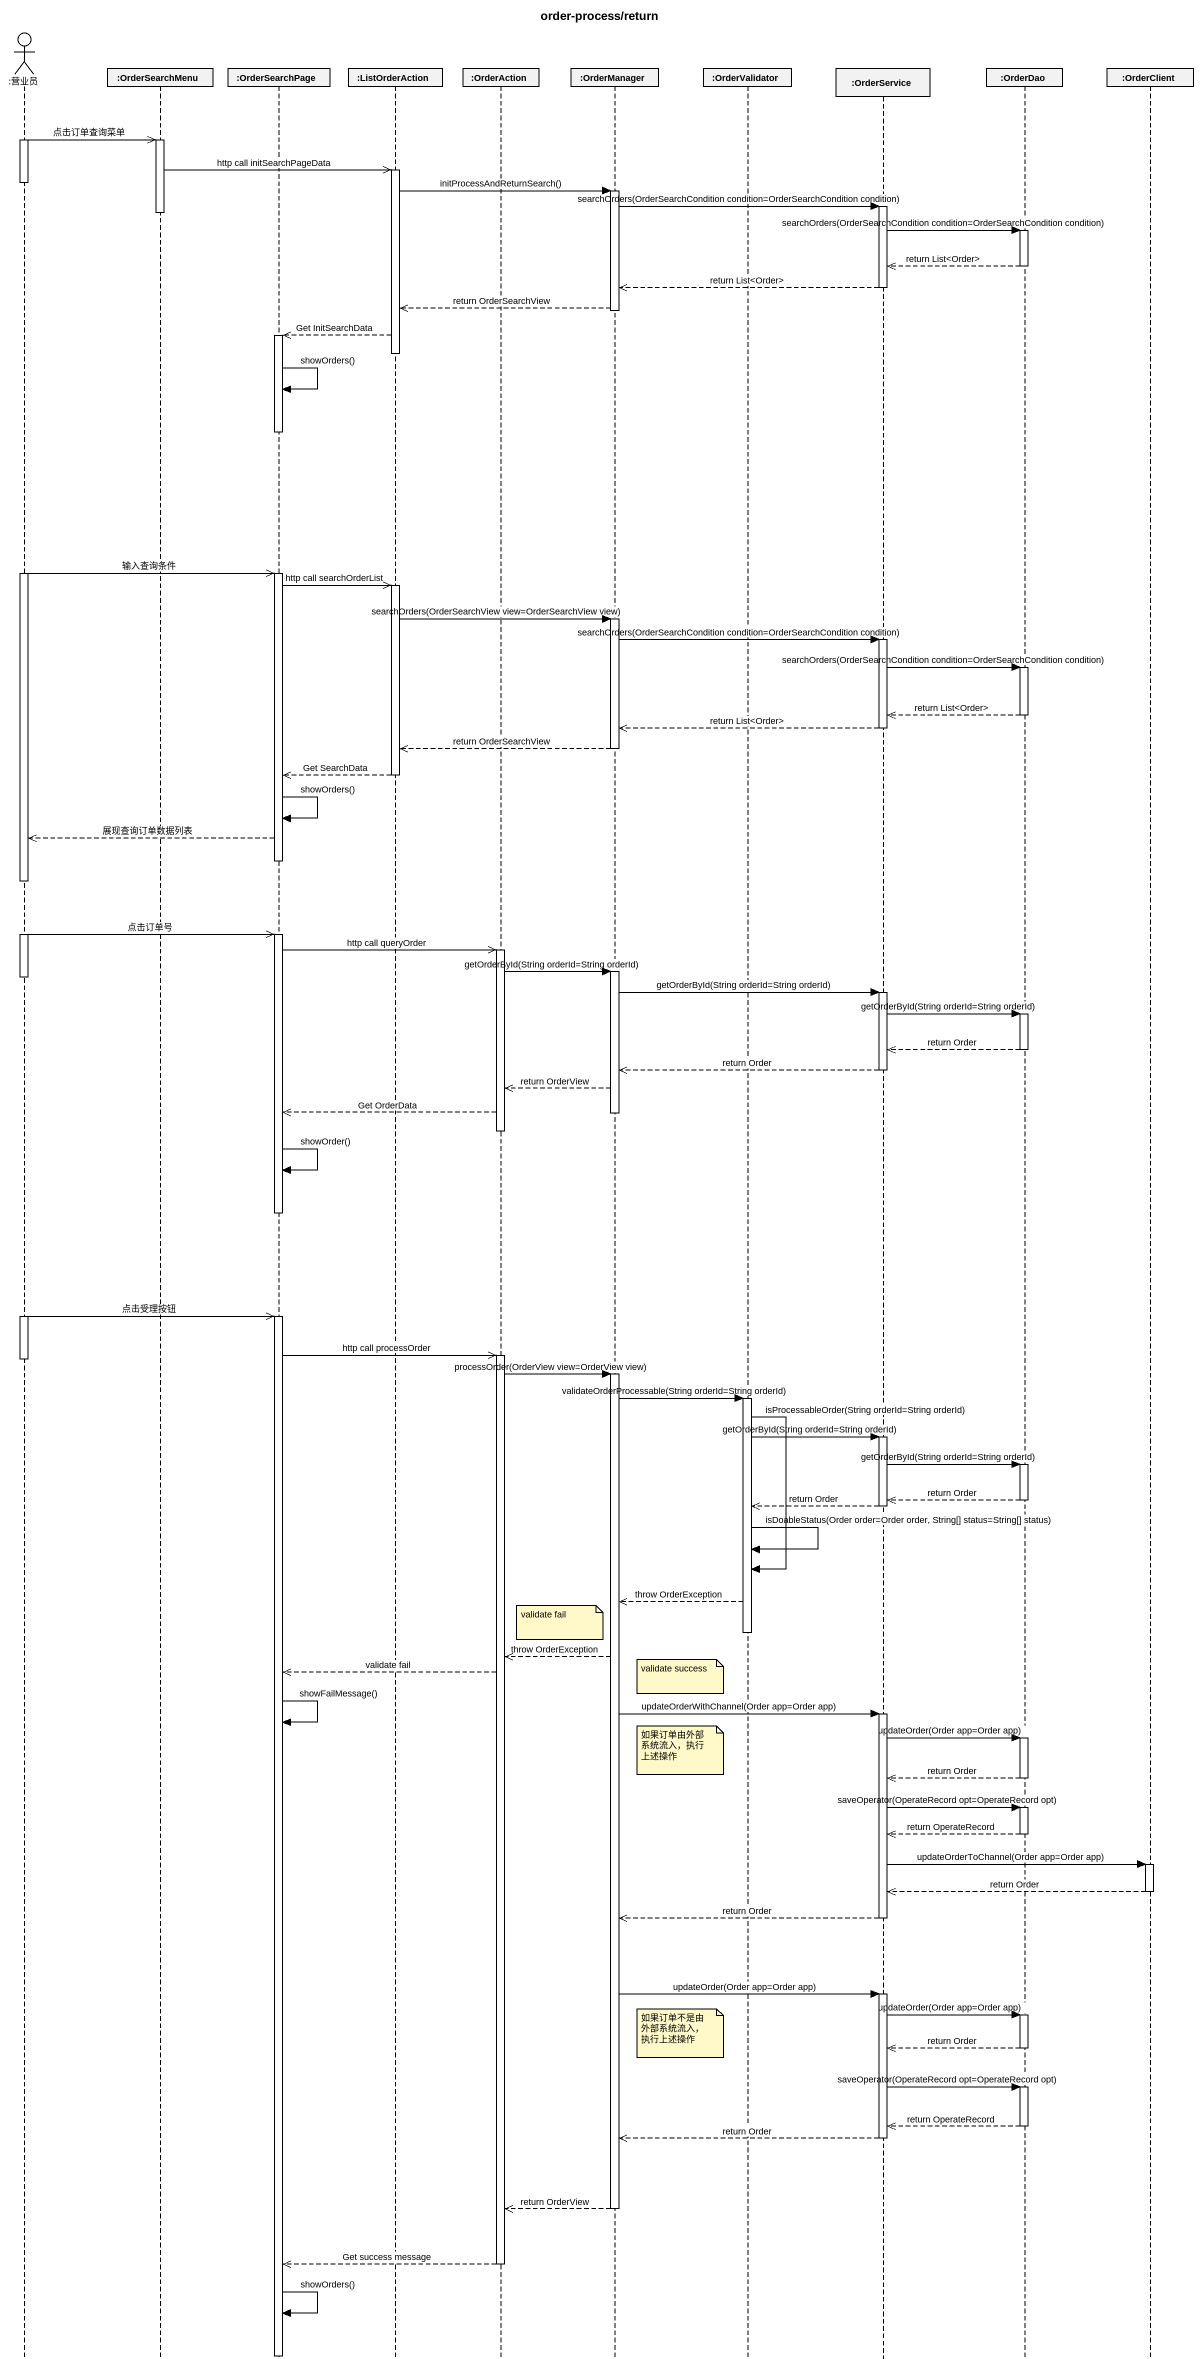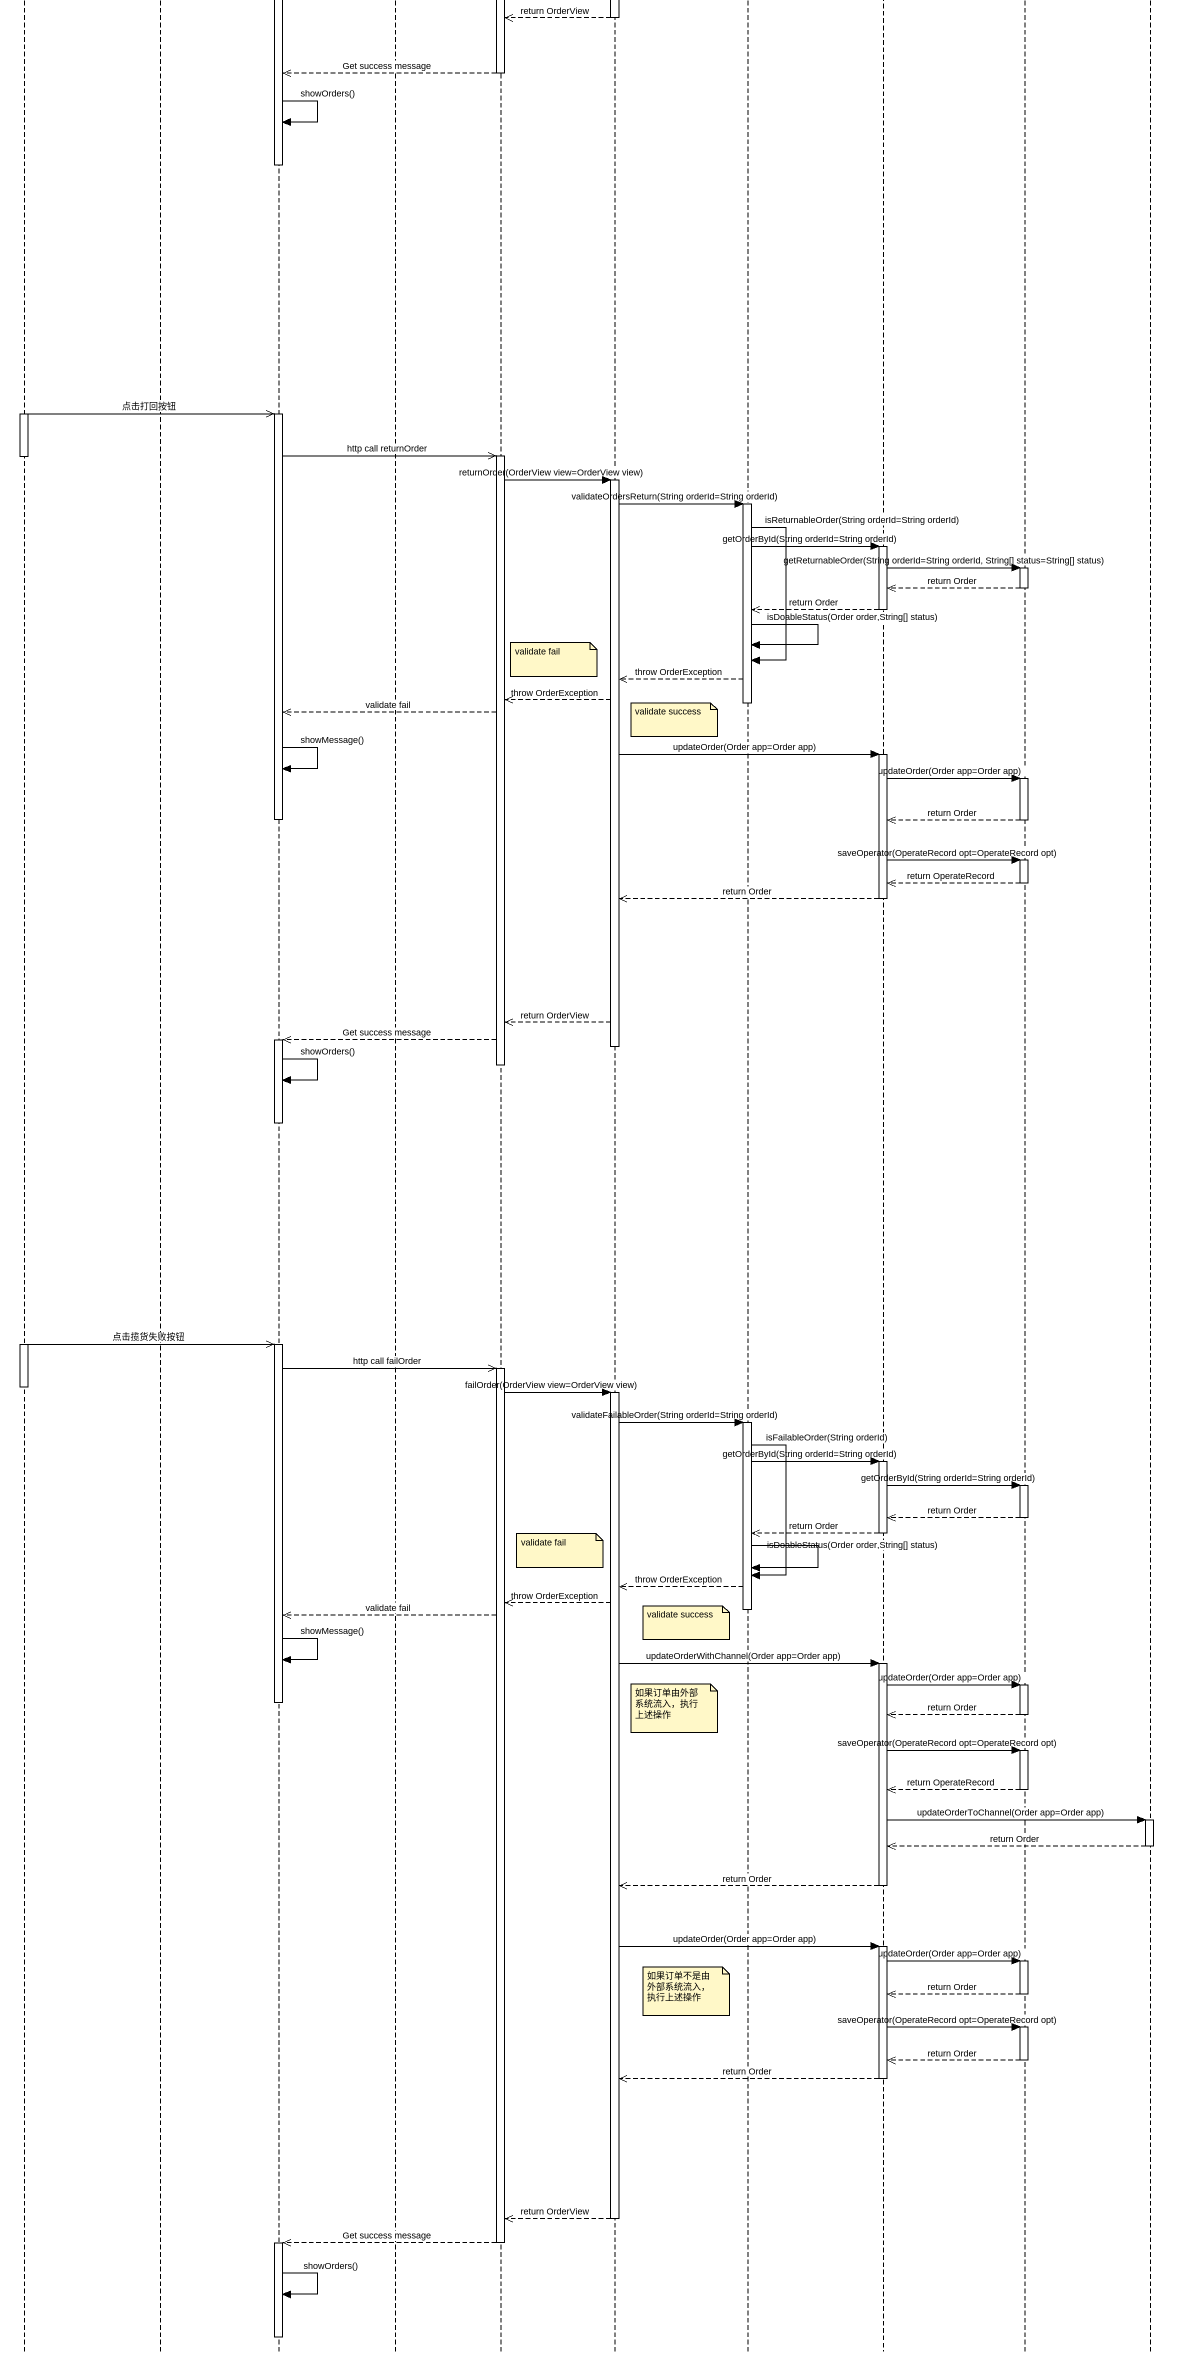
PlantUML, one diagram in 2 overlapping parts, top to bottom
@startuml
title order-process/return
hide footbox
actor ":营业员" as 营业员
participant ":OrderSearchMenu" as OrderSearchMenu
participant ":OrderSearchPage" as OrderSearchPage
participant ":ListOrderAction" as ListOrderAction
participant ":OrderAction" as OrderAction
participant ":OrderManager" as OrderManager
participant ":OrderValidator" as OrderValidator
participant ":OrderService" as OrderService
participant ":OrderDao" as OrderDao
participant ":OrderClient" as OrderClient

activate 营业员
营业员 ->> OrderSearchMenu : 点击订单查询菜单
activate OrderSearchMenu
OrderSearchMenu ->> ListOrderAction : http call initSearchPageData
activate ListOrderAction
deactivate 营业员
ListOrderAction -> OrderManager : initProcessAndReturnSearch()
activate OrderManager
OrderManager -> OrderService : searchOrders(OrderSearchCondition condition=OrderSearchCondition condition)
activate OrderService
deactivate OrderSearchMenu
OrderService -> OrderDao : searchOrders(OrderSearchCondition condition=OrderSearchCondition condition)
activate OrderDao
OrderDao -->> OrderService : return List<Order>
deactivate OrderDao
OrderService -->> OrderManager : return List<Order>
deactivate OrderService
OrderManager -->> ListOrderAction : return OrderSearchView
deactivate OrderManager
ListOrderAction -->> OrderSearchPage : Get InitSearchData
activate OrderSearchPage
deactivate ListOrderAction
OrderSearchPage -> OrderSearchPage : showOrders()
deactivate OrderSearchPage
activate 营业员
营业员 ->> OrderSearchPage : 输入查询条件
activate OrderSearchPage
OrderSearchPage ->> ListOrderAction : http call searchOrderList
activate ListOrderAction
ListOrderAction -> OrderManager : searchOrders(OrderSearchView view=OrderSearchView view)
activate OrderManager
OrderManager -> OrderService : searchOrders(OrderSearchCondition condition=OrderSearchCondition condition)
activate OrderService
OrderService -> OrderDao : searchOrders(OrderSearchCondition condition=OrderSearchCondition condition)
activate OrderDao
OrderDao -->> OrderService : return List<Order>
deactivate OrderDao
OrderService -->> OrderManager : return List<Order>
deactivate OrderService
OrderManager -->> ListOrderAction : return OrderSearchView
deactivate OrderManager
ListOrderAction -->> OrderSearchPage : Get SearchData
deactivate ListOrderAction
OrderSearchPage -> OrderSearchPage : showOrders()
OrderSearchPage -->> 营业员 : 展现查询订单数据列表
deactivate OrderSearchPage
营业员 ->> OrderSearchPage : 点击订单号
activate OrderSearchPage
OrderSearchPage ->> OrderAction : http call queryOrder
activate OrderAction
OrderAction -> OrderManager : getOrderById(String orderId=String orderId)
activate OrderManager
deactivate 营业员
OrderManager -> OrderService : getOrderById(String orderId=String orderId)
activate OrderService
OrderService -> OrderDao : getOrderById(String orderId=String orderId)
activate OrderDao
OrderDao -->> OrderService : return Order
deactivate OrderDao
OrderService -->> OrderManager : return Order
deactivate OrderService
OrderManager -->> OrderAction : return OrderView
OrderAction -->> OrderSearchPage : Get OrderData
deactivate OrderManager
deactivate OrderAction
OrderSearchPage -> OrderSearchPage : showOrder()
deactivate OrderSearchPage
activate 营业员
营业员 ->> OrderSearchPage : 点击受理按钮
activate OrderSearchPage
OrderSearchPage ->> OrderAction : http call processOrder
activate OrderAction
deactivate 营业员
OrderAction -> OrderManager : processOrder(OrderView view=OrderView view)
activate OrderManager
OrderManager -> OrderValidator : validateOrderProcessable(String orderId=String orderId)
activate OrderValidator
OrderValidator -> OrderService : getOrderById(String orderId=String orderId)
activate OrderService
OrderService -> OrderDao : getOrderById(String orderId=String orderId)
activate OrderDao
OrderDao -->> OrderService : return Order
deactivate OrderDao
OrderService -->> OrderValidator : return Order
deactivate OrderService
OrderValidator -> OrderValidator : isDoableStatus(Order order=Order order, String[] status=String[] status)
OrderValidator -> OrderValidator : isProcessableOrder(String orderId=String orderId)
OrderValidator -->> OrderManager : throw OrderException
note left of OrderManager : validate fail
deactivate OrderValidator
OrderManager -->> OrderAction : throw OrderException
OrderAction -->> OrderSearchPage : validate fail
note right of OrderManager : validate success
OrderManager -> OrderService : updateOrderWithChannel(Order app=Order app)
activate OrderService
OrderSearchPage -> OrderSearchPage : showFailMessage()
OrderService -> OrderDao : updateOrder(Order app=Order app)
activate OrderDao
note right of OrderManager : 如果订单由外部系统流入，执行上述操作
OrderDao -->> OrderService : return Order
deactivate OrderDao
OrderService -> OrderDao : saveOperator(OperateRecord opt=OperateRecord opt)
activate OrderDao
OrderDao -->> OrderService : return OperateRecord
deactivate OrderDao
OrderService -> OrderClient : updateOrderToChannel(Order app=Order app)
activate OrderClient
OrderClient -->> OrderService : return Order
deactivate OrderClient
OrderService -->> OrderManager : return Order
deactivate OrderService
OrderManager -> OrderService : updateOrder(Order app=Order app)
activate OrderService
OrderService -> OrderDao : updateOrder(Order app=Order app)
activate OrderDao
note right of OrderManager : 如果订单不是由外部系统流入，执行上述操作
OrderDao -->> OrderService : return Order
deactivate OrderDao
OrderService -> OrderDao : saveOperator(OperateRecord opt=OperateRecord opt)
activate OrderDao
OrderDao -->> OrderService : return OperateRecord
deactivate OrderDao
OrderService -->> OrderManager : return Order
deactivate OrderService
OrderManager -->> OrderAction : return OrderView
deactivate OrderManager
OrderAction -->> OrderSearchPage : Get success message
deactivate OrderAction
OrderSearchPage -> OrderSearchPage : showOrders()
deactivate OrderSearchPage
activate 营业员
营业员 ->> OrderSearchPage : 点击打回按钮
activate OrderSearchPage
OrderSearchPage ->> OrderAction : http call returnOrder
activate OrderAction
deactivate 营业员
OrderAction -> OrderManager : returnOrder(OrderView view=OrderView view)
activate OrderManager
OrderManager -> OrderValidator : validateOrdersReturn(String orderId=String orderId)
activate OrderValidator
OrderValidator -> OrderService : getOrderById(String orderId=String orderId)
activate OrderService
OrderService -> OrderDao : getReturnableOrder(String orderId=String orderId, String[] status=String[] status)
activate OrderDao
OrderDao -->> OrderService : return Order
deactivate OrderDao
OrderService -->> OrderValidator : return Order
deactivate OrderService
OrderValidator -> OrderValidator : isDoableStatus(Order order,String[] status)
note right of OrderAction : validate fail
OrderValidator -> OrderValidator : isReturnableOrder(String orderId=String orderId)
OrderValidator -->> OrderManager : throw OrderException
OrderManager -->> OrderAction : throw OrderException
deactivate OrderValidator
OrderAction -->> OrderSearchPage : validate fail
note right of OrderManager : validate success
OrderManager -> OrderService : updateOrder(Order app=Order app)
activate OrderService
OrderSearchPage -> OrderSearchPage : showMessage()
OrderService -> OrderDao : updateOrder(Order app=Order app)
activate OrderDao
deactivate OrderSearchPage
OrderDao -->> OrderService : return Order
deactivate OrderDao
OrderService -> OrderDao : saveOperator(OperateRecord opt=OperateRecord opt)
activate OrderDao
OrderDao -->> OrderService : return OperateRecord
deactivate OrderDao
OrderService -->> OrderManager : return Order
deactivate OrderService
OrderManager -->> OrderAction : return OrderView
OrderAction -->> OrderSearchPage : Get success message
activate OrderSearchPage
deactivate OrderManager
deactivate OrderAction
OrderSearchPage -> OrderSearchPage : showOrders()
deactivate OrderSearchPage
activate 营业员
营业员 ->> OrderSearchPage : 点击揽货失败按钮
activate OrderSearchPage
OrderSearchPage ->> OrderAction : http call failOrder
activate OrderAction
deactivate 营业员
OrderAction -> OrderManager : failOrder(OrderView view=OrderView view)
activate OrderManager
OrderManager -> OrderValidator : validateFailableOrder(String orderId=String orderId)
activate OrderValidator
OrderValidator -> OrderService : getOrderById(String orderId=String orderId)
activate OrderService
OrderService -> OrderDao : getOrderById(String orderId=String orderId)
activate OrderDao
OrderDao -->> OrderService : return Order
deactivate OrderDao
OrderService -->> OrderValidator : return Order
deactivate OrderService
note left of OrderManager : validate fail
OrderValidator -> OrderValidator : isDoableStatus(Order order,String[] status)
OrderValidator -> OrderValidator : isFailableOrder(String orderId)
OrderValidator -->> OrderManager : throw OrderException
OrderManager -->> OrderAction : throw OrderException
deactivate OrderValidator
OrderAction -->> OrderSearchPage : validate fail
note left of OrderValidator : validate success
OrderSearchPage -> OrderSearchPage : showMessage()
OrderManager -> OrderService : updateOrderWithChannel(Order app=Order app)
activate OrderService
OrderService -> OrderDao : updateOrder(Order app=Order app)
activate OrderDao
deactivate OrderSearchPage
note right of OrderManager : 如果订单由外部系统流入，执行上述操作
OrderDao -->> OrderService : return Order
deactivate OrderDao
OrderService -> OrderDao : saveOperator(OperateRecord opt=OperateRecord opt)
activate OrderDao
OrderDao -->> OrderService : return OperateRecord
deactivate OrderDao
OrderService -> OrderClient : updateOrderToChannel(Order app=Order app)
activate OrderClient
OrderClient -->> OrderService : return Order
deactivate OrderClient
OrderService -->> OrderManager : return Order
deactivate OrderService
OrderManager -> OrderService : updateOrder(Order app=Order app)
activate OrderService
OrderService -> OrderDao : updateOrder(Order app=Order app)
activate OrderDao
note left of OrderValidator : 如果订单不是由外部系统流入，执行上述操作
OrderDao -->> OrderService : return Order
deactivate OrderDao
OrderService -> OrderDao : saveOperator(OperateRecord opt=OperateRecord opt)
activate OrderDao
OrderDao -->> OrderService : return Order
deactivate OrderDao
OrderService -->> OrderManager : return Order
deactivate OrderService
OrderManager -->> OrderAction : return OrderView
deactivate OrderManager
OrderAction -->> OrderSearchPage : Get success message
deactivate OrderAction
activate OrderSearchPage
OrderSearchPage -> OrderSearchPage : showOrders()
deactivate OrderSearchPage
@enduml
